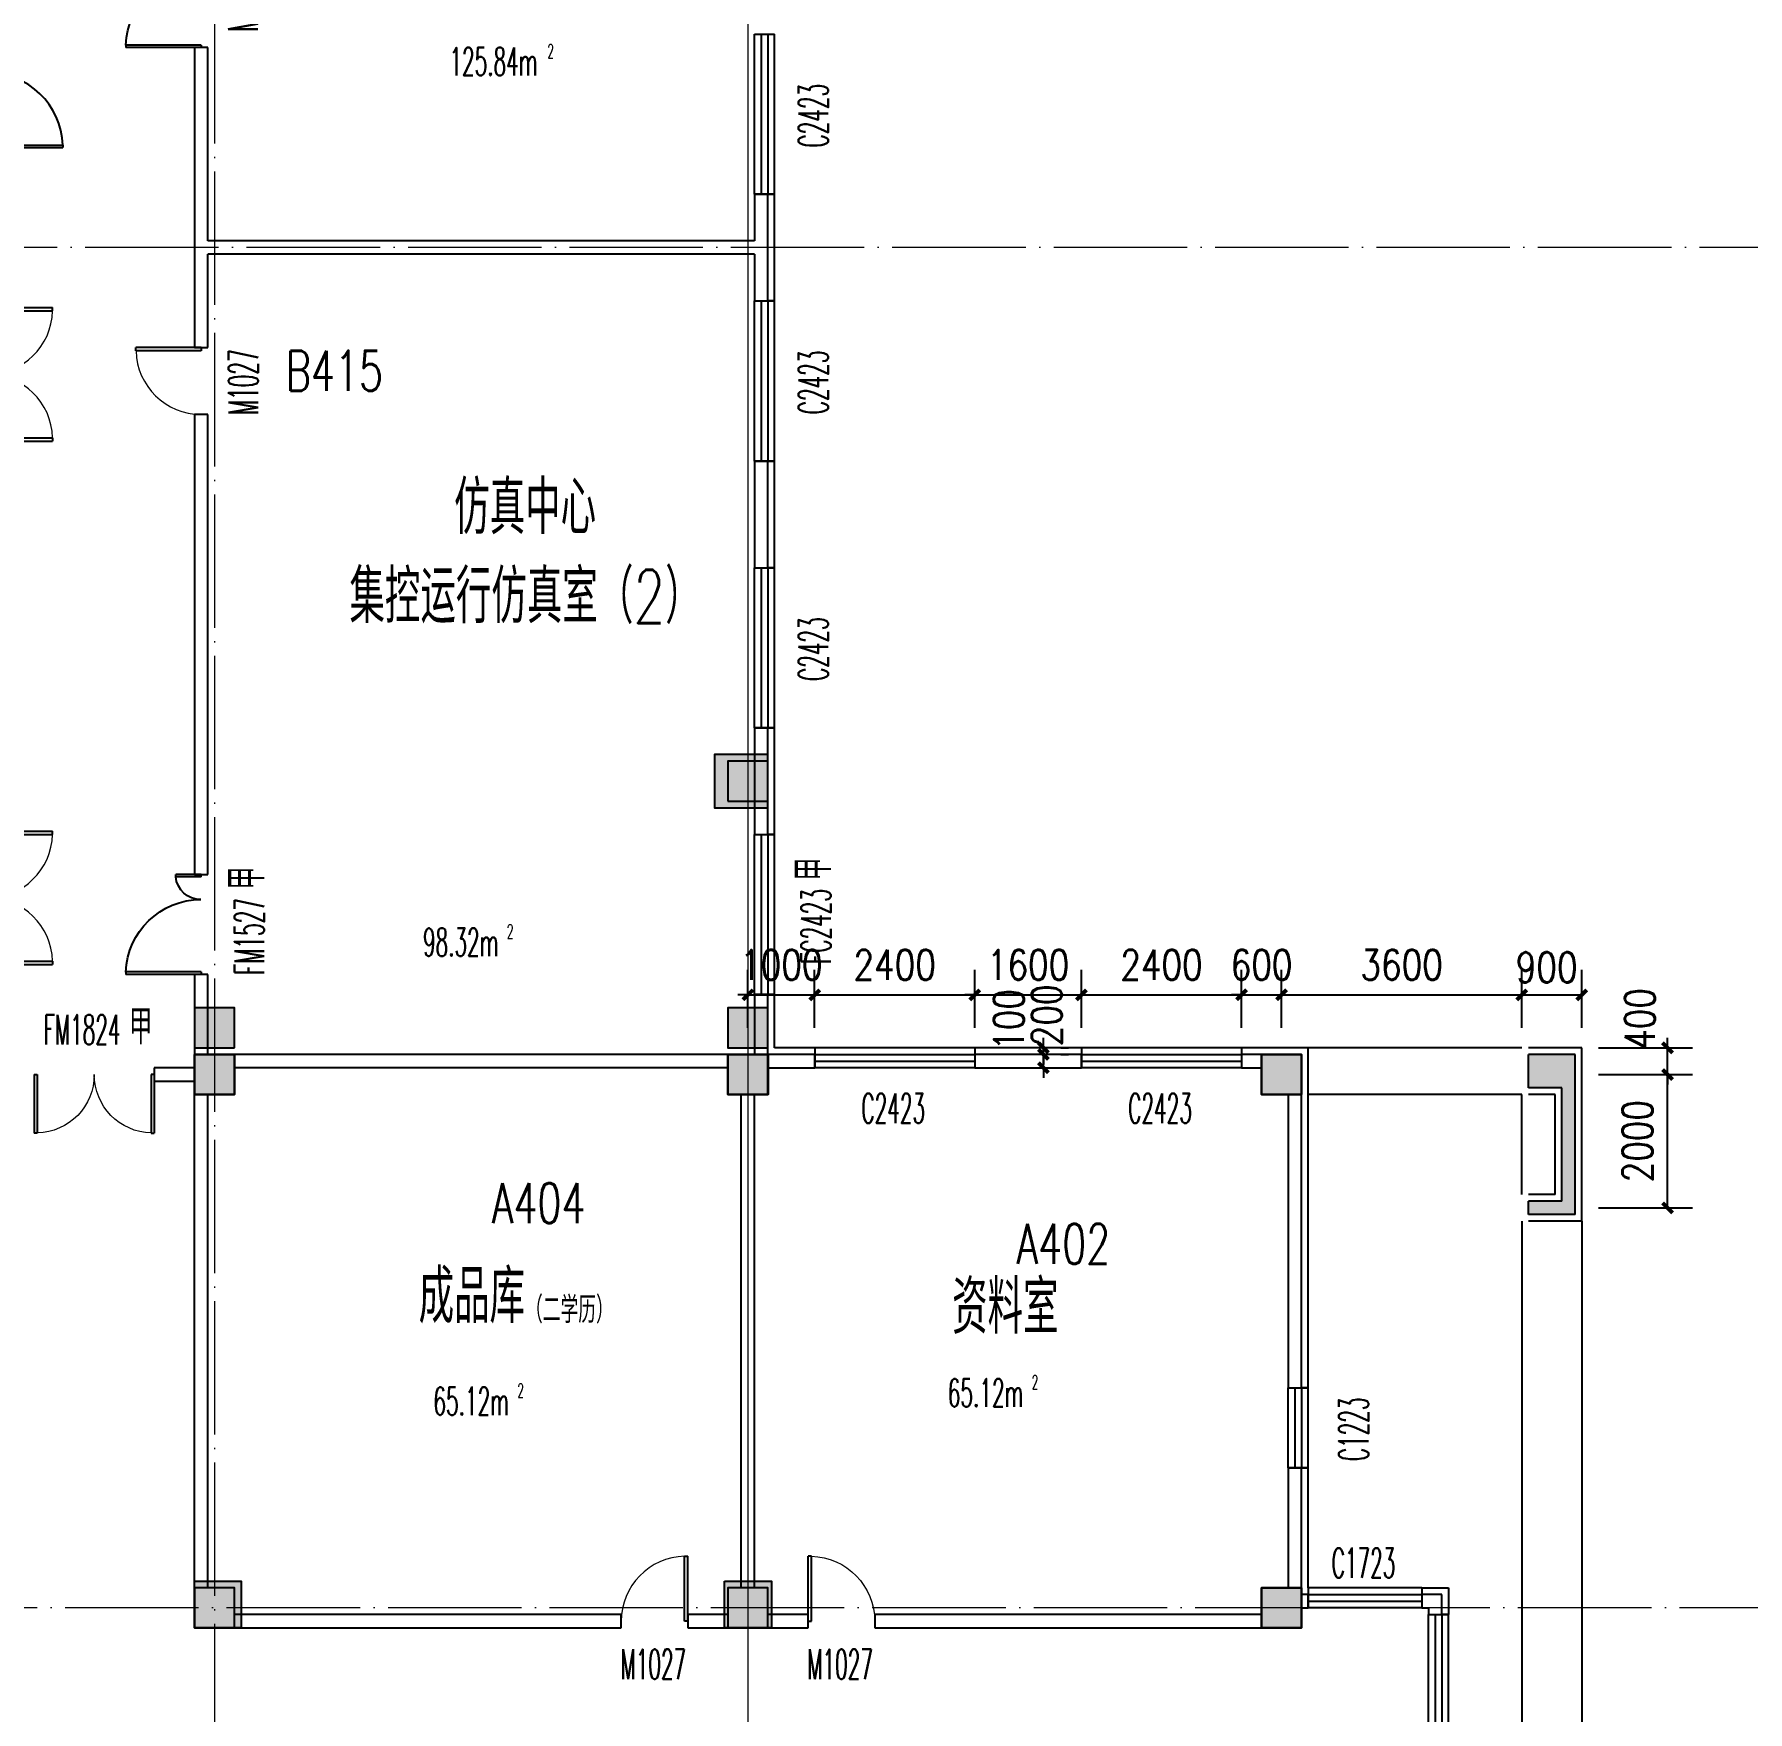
# Model space of a CAD drawing. Extents: x 1417642 to 3570900, y 124798 to 1191112.
# Drawn here: x 1522310 to 1547999, y 276260 to 301417 of the extents above; entities that cross this region are included whole.
import ezdxf

# ---------------------------------------------------------------- set-up
doc = ezdxf.new("R2010")
doc.units = 0
doc.header["$LTSCALE"] = 1000
doc.header["$MEASUREMENT"] = 0
doc.linetypes.add('DOTE', pattern=[2.42, 2, -0.2, 0.02, -0.2])
doc.layers.get('0').update_dxf_attribs({"linetype": 'CONTINUOUS'})
doc.layers.get('Defpoints').update_dxf_attribs({"linetype": 'CONTINUOUS'})
for name, color, linetype in [('colu', 2, 'CONTINUOUS'), ('COLUMN', 9, 'CONTINUOUS'), ('DOTE', 1, 'DOTE'), ('PUB_DIM', 3, 'CONTINUOUS'), ('PUB_HATCH', 8, 'CONTINUOUS'), ('PUB_TEXT', 40, 'CONTINUOUS'), ('SPACE', 7, 'CONTINUOUS'), ('STAIR', 2, 'CONTINUOUS'), ('SURFACE', 6, 'CONTINUOUS'), ('tiaozheng', 20, 'CONTINUOUS'), ('WALL', 4, 'CONTINUOUS'), ('WINDOW', 2, 'CONTINUOUS'), ('WINDOW_TEXT', 7, 'CONTINUOUS'), ('填充', 252, 'CONTINUOUS'), ('柱填充', 8, 'CONTINUOUS'), ('柱填充 @ 1', 8, 'CONTINUOUS'), ('立面造型', 40, 'CONTINUOUS')]:
    doc.layers.add(name, color=color, linetype=linetype)
doc.styles.add('_TCH_SPACE', font='ROMANS', dxfattribs={"width": 0.7, "height": 5, "bigfont": 'Z'})
doc.styles.add('_TCH_WINDOW', font='ROMANS.shx', dxfattribs={"width": 0.7, "height": 400, "bigfont": 'Z.shx'})
doc.styles.add('DIM_FONT', font='SIMPLEX.shx', dxfattribs={"width": 0.8})
doc.styles.add('Z', font='ROMANS', dxfattribs={"width": 0.7, "bigfont": 'Z'})
doc.dimstyles.new('DIMN150', dxfattribs={"dimscale": 1.5, "dimtxt": 300, "dimasz": 100, "dimexe": 250, "dimexo": 300, "dimgap": 150, "dimtad": 1, "dimdec": 0, "dimzin": 0, "dimdsep": 46, "dimtxsty": 'DIM_FONT', "dimblk": 'ARCHTICK', "dimcen": 0.09, "dimdle": 1.5, "dimclrt": 7, "dimazin": 2, "dimtfac": 1, "dimtdec": 0, "dimtix": 1, "dimtmove": 2, "dimatfit": 3, "dimldrblk": 'ARCHTICK', "dimfxl": 1, "dimtolj": 1, "dimtzin": 0, "dimarcsym": 0})

# ---------------------------------------------------------------- blocks, each defined once
blk = doc.blocks.new('5873')
at = {"layer": '柱填充 @ 1', "ltscale": 1000}
for points in [[(1588828, 714085), (1589428, 714085), (1589428, 713485), (1588828, 713485)], [(1596828, 714085), (1597428, 714085), (1597428, 713485), (1596828, 713485)], [(1604828, 714085), (1605428, 714085), (1605428, 713485), (1604828, 713485)], [(1588828, 706185), (1589528, 706185), (1589528, 705485), (1588828, 705485)], [(1596778, 706185), (1597478, 706185), (1597478, 705485), (1596778, 705485)], [(1604828, 706085), (1605428, 706085), (1605428, 705485), (1604828, 705485)]]:
    blk.add_hatch(color=256, dxfattribs=at).paths.add_polyline_path(points)
at = {"layer": 'colu', "ltscale": 1000}
for points in [[(1588828, 714085), (1589428, 714085), (1589428, 713485), (1588828, 713485)], [(1596828, 714085), (1597428, 714085), (1597428, 713485), (1596828, 713485)], [(1604828, 714085), (1605428, 714085), (1605428, 713485), (1604828, 713485)], [(1588828, 706185), (1589528, 706185), (1589528, 705485), (1588828, 705485)], [(1596778, 706185), (1597478, 706185), (1597478, 705485), (1596778, 705485)], [(1604828, 706085), (1605428, 706085), (1605428, 705485), (1604828, 705485)]]:
    blk.add_lwpolyline(points, close=True, dxfattribs=at)
blk = doc.blocks.new('i89')
at = {"layer": '柱填充'}
h = blk.add_hatch(color=256, dxfattribs=at)
h.paths.add_polyline_path([(1555333, 501498), (1555333, 502098), (1554733, 502098), (1554733, 501498)])
h.paths.add_polyline_path([(1525733, 501498), (1525733, 502098), (1525133, 502098), (1525133, 501498)])
h.paths.add_polyline_path([(1517733, 501498), (1517733, 502098), (1517133, 502098), (1517133, 501498)])
h.paths.add_polyline_path([(1509733, 501498), (1509733, 502098), (1509133, 502098), (1509133, 501498)])
h.paths.add_polyline_path([(1501733, 501498), (1501733, 502098), (1501133, 502098), (1501133, 501498)])
h.paths.add_polyline_path([(1498133, 501498), (1498133, 502098), (1497533, 502098), (1497533, 501498)])
h.paths.add_polyline_path([(1498133, 529448), (1498133, 530148), (1497433, 530148), (1497433, 529448)])
h.paths.add_polyline_path([(1498133, 537448), (1498133, 538148), (1497433, 538148), (1497433, 537448)])
h.paths.add_polyline_path([(1541783, 545398), (1541783, 546098), (1541083, 546098), (1541083, 545398)])
h.paths.add_polyline_path([(1565333, 559098), (1565333, 559698), (1564733, 559698), (1564733, 559098)])
h.paths.add_polyline_path([(1565383, 549098), (1565383, 549798), (1564683, 549798), (1564683, 549098)])
h.paths.add_polyline_path([(1565333, 545498), (1565333, 546098), (1564733, 546098), (1564733, 545498)])
h.paths.add_polyline_path([(1565383, 538098), (1564683, 538098), (1564683, 537498), (1565383, 537498)])
h.paths.add_polyline_path([(1565333, 529498), (1565333, 530098), (1564733, 530098), (1564733, 529498)])
h.paths.add_polyline_path([(1565333, 519498), (1565333, 520098), (1564733, 520098), (1564733, 519498)])
h.paths.add_polyline_path([(1565333, 511498), (1565333, 512098), (1564733, 512098), (1564733, 511498)])
h.paths.add_polyline_path([(1565333, 501498), (1565333, 502098), (1564733, 502098), (1564733, 501498)])
h.paths.add_polyline_path([(1555333, 559098), (1555333, 559698), (1554733, 559698), (1554733, 559098)])
h.paths.add_polyline_path([(1555333, 549098), (1555333, 549698), (1554733, 549698), (1554733, 549098)])
h.paths.add_polyline_path([(1555333, 545498), (1555333, 546098), (1554733, 546098), (1554733, 545498)])
h.paths.add_polyline_path([(1555333, 537498), (1555333, 538098), (1554733, 538098), (1554733, 537498)])
h.paths.add_polyline_path([(1555433, 529448), (1555433, 530148), (1554733, 530148), (1554733, 529448)])
h.paths.add_polyline_path([(1555433, 519448), (1555433, 520148), (1554733, 520148), (1554733, 519448)])
h.paths.add_polyline_path([(1555433, 511498), (1555433, 512198), (1554733, 512198), (1554733, 511498)])
h.paths.add_polyline_path([(1551733, 557298), (1551733, 557898), (1551133, 557898), (1551133, 557298)])
h.paths.add_polyline_path([(1551783, 549098), (1551783, 549798), (1551083, 549798), (1551083, 549098)])
h.paths.add_polyline_path([(1551733, 545498), (1551733, 546098), (1551133, 546098), (1551133, 545498)])
h.paths.add_polyline_path([(1551733, 537498), (1551733, 538098), (1551133, 538098), (1551133, 537498)])
h.paths.add_polyline_path([(1551733, 529498), (1551733, 530098), (1551133, 530098), (1551133, 529498)])
h.paths.add_polyline_path([(1551733, 519498), (1551733, 520098), (1551133, 520098), (1551133, 519498)])
h.paths.add_polyline_path([(1551783, 511498), (1551783, 512198), (1551083, 512198), (1551083, 511498)])
h.paths.add_polyline_path([(1551733, 501498), (1551733, 502098), (1551133, 502098), (1551133, 501498)])
h.paths.add_polyline_path([(1541733, 559098), (1541733, 559698), (1541133, 559698), (1541133, 559098)])
h.paths.add_polyline_path([(1541733, 557298), (1541733, 557898), (1541133, 557898), (1541133, 557298)])
h.paths.add_polyline_path([(1541783, 549098), (1541783, 549798), (1541083, 549798), (1541083, 549098)])
h.paths.add_polyline_path([(1541733, 537498), (1541733, 538298), (1541133, 538298), (1541133, 537498)])
h.paths.add_polyline_path([(1541733, 519298), (1541733, 520098), (1541133, 520098), (1541133, 519298)])
h.paths.add_polyline_path([(1541833, 511498), (1541833, 512298), (1541033, 512298), (1541033, 511498)])
h.paths.add_polyline_path([(1541733, 501498), (1541733, 502098), (1541133, 502098), (1541133, 501498)])
h.paths.add_polyline_path([(1533733, 559098), (1533733, 559698), (1533133, 559698), (1533133, 559098)])
h.paths.add_polyline_path([(1533783, 549098), (1533783, 549798), (1533083, 549798), (1533083, 549098)])
h.paths.add_polyline_path([(1533733, 545498), (1533733, 546098), (1533133, 546098), (1533133, 545498)])
h.paths.add_polyline_path([(1533733, 537498), (1533733, 538298), (1533133, 538298), (1533133, 537498)])
h.paths.add_polyline_path([(1533733, 519298), (1533733, 520098), (1533133, 520098), (1533133, 519298)])
h.paths.add_polyline_path([(1533833, 511498), (1533833, 512298), (1533033, 512298), (1533033, 511498)])
h.paths.add_polyline_path([(1533733, 501498), (1533733, 502098), (1533133, 502098), (1533133, 501498)])
h.paths.add_polyline_path([(1525733, 559098), (1525733, 559698), (1525133, 559698), (1525133, 559098)])
h.paths.add_polyline_path([(1525783, 549098), (1525783, 549798), (1525083, 549798), (1525083, 549098)])
h.paths.add_polyline_path([(1525733, 545498), (1525733, 546098), (1525133, 546098), (1525133, 545498)])
h.paths.add_polyline_path([(1525733, 537498), (1525733, 538298), (1525133, 538298), (1525133, 537498)])
h.paths.add_polyline_path([(1525733, 519298), (1525733, 520098), (1525133, 520098), (1525133, 519298)])
h.paths.add_polyline_path([(1525833, 511498), (1525833, 512298), (1525033, 512298), (1525033, 511498)])
h.paths.add_polyline_path([(1517733, 559098), (1517733, 559698), (1517133, 559698), (1517133, 559098)])
h.paths.add_polyline_path([(1517783, 549098), (1517783, 549798), (1517083, 549798), (1517083, 549098)])
h.paths.add_polyline_path([(1517733, 545498), (1517733, 546098), (1517133, 546098), (1517133, 545498)])
h.paths.add_polyline_path([(1517733, 537498), (1517733, 538298), (1517133, 538298), (1517133, 537498)])
h.paths.add_polyline_path([(1517733, 519298), (1517733, 520098), (1517133, 520098), (1517133, 519298)])
h.paths.add_polyline_path([(1517833, 511498), (1517833, 512298), (1517033, 512298), (1517033, 511498)])
h.paths.add_polyline_path([(1509733, 559098), (1509733, 559698), (1509133, 559698), (1509133, 559098)])
h.paths.add_polyline_path([(1509783, 549098), (1509783, 549798), (1509083, 549798), (1509083, 549098)])
h.paths.add_polyline_path([(1509733, 545498), (1509733, 546098), (1509133, 546098), (1509133, 545498)])
h.paths.add_polyline_path([(1509733, 537498), (1509733, 538298), (1509133, 538298), (1509133, 537498)])
h.paths.add_polyline_path([(1509733, 519298), (1509733, 520098), (1509133, 520098), (1509133, 519298)])
h.paths.add_polyline_path([(1509833, 511498), (1509833, 512298), (1509033, 512298), (1509033, 511498)])
h.paths.add_polyline_path([(1509733, 480798), (1509733, 481398), (1509133, 481398), (1509133, 480798)])
h.paths.add_polyline_path([(1501733, 559098), (1501733, 559698), (1501133, 559698), (1501133, 559098)])
h.paths.add_polyline_path([(1501733, 549098), (1501733, 549698), (1501133, 549698), (1501133, 549098)])
h.paths.add_polyline_path([(1501733, 545498), (1501733, 546098), (1501133, 546098), (1501133, 545498)])
h.paths.add_polyline_path([(1501733, 537498), (1501733, 538098), (1501133, 538098), (1501133, 537498)])
h.paths.add_polyline_path([(1501733, 529498), (1501733, 530098), (1501133, 530098), (1501133, 529498)])
h.paths.add_polyline_path([(1501733, 519498), (1501733, 520098), (1501133, 520098), (1501133, 519498)])
h.paths.add_polyline_path([(1501833, 511498), (1501833, 512198), (1501133, 512198), (1501133, 511498)])
h.paths.add_polyline_path([(1501733, 480798), (1501733, 481398), (1501133, 481398), (1501133, 480798)])
h.paths.add_polyline_path([(1498133, 559098), (1498133, 559698), (1497533, 559698), (1497533, 559098)])
h.paths.add_polyline_path([(1498183, 549098), (1498183, 549798), (1497483, 549798), (1497483, 549098)])
h.paths.add_polyline_path([(1498133, 545498), (1498133, 546098), (1497533, 546098), (1497533, 545498)])
h.paths.add_polyline_path([(1498133, 519448), (1498133, 520148), (1497433, 520148), (1497433, 519448)])
h.paths.add_polyline_path([(1498133, 511448), (1498133, 512148), (1497433, 512148), (1497433, 511448)])
h.paths.add_polyline_path([(1498133, 480798), (1498133, 481398), (1497533, 481398), (1497533, 480798)])
h.paths.add_polyline_path([(1488133, 559098), (1488133, 559698), (1487533, 559698), (1487533, 559098)])
h.paths.add_polyline_path([(1488233, 549098), (1488233, 549798), (1487533, 549798), (1487533, 549098)])
h.paths.add_polyline_path([(1488133, 545498), (1488133, 546098), (1487533, 546098), (1487533, 545498)])
h.paths.add_polyline_path([(1488133, 537498), (1488133, 538098), (1487533, 538098), (1487533, 537498)])
h.paths.add_polyline_path([(1488133, 529498), (1488133, 530098), (1487533, 530098), (1487533, 529498)])
h.paths.add_polyline_path([(1488133, 519498), (1488133, 520098), (1487533, 520098), (1487533, 519498)])
h.paths.add_polyline_path([(1488133, 511498), (1488133, 512098), (1487533, 512098), (1487533, 511498)])
h.paths.add_polyline_path([(1488133, 501498), (1488133, 502098), (1487533, 502098), (1487533, 501498)])
h.paths.add_polyline_path([(1488133, 480798), (1488133, 481398), (1487533, 481398), (1487533, 480798)])
h.paths.add_polyline_path([(1498133, 484398), (1498133, 485198), (1497433, 485198), (1497433, 484398)])
h.paths.add_polyline_path([(1498134, 496298), (1498134, 497098), (1497433, 497098), (1497433, 496298)])
h.paths.add_polyline_path([(1487533, 497098), (1487533, 496298), (1488233, 496298), (1488233, 497098)])
h.paths.add_polyline_path([(1487533, 485198), (1487533, 484398), (1488233, 484398), (1488233, 485198)])
h.paths.add_polyline_path([(1509733, 496298), (1509733, 497098), (1509033, 497098), (1509033, 496298)])
h.paths.add_polyline_path([(1509733, 484398), (1509733, 485198), (1509033, 485198), (1509033, 484398)])
blk.add_hatch(color=256, dxfattribs=at).paths.add_polyline_path([(1508934, 485198), (1509032, 485198), (1509032, 484398), (1508934, 484398)])
at = {"layer": 'colu'}
for points in [[(1509733, 484398), (1509733, 485198), (1508933, 485198), (1508933, 484398)], [(1501733, 480798), (1501733, 481398), (1501133, 481398), (1501133, 480798)], [(1509733, 480798), (1509733, 481398), (1509133, 481398), (1509133, 480798)]]:
    blk.add_lwpolyline(points, close=True, dxfattribs=at)
blk = doc.blocks.new('_ArchTick')
at = {"color": 0, "linetype": 'ByBlock', "const_width": 0.4}
blk.add_lwpolyline([(-0.5, -0.5), (0.5, 0.5)], dxfattribs=at)
blk = doc.blocks.new('*D876')
at = {"layer": 'Defpoints', "color": 0}
for p in [(1537249, 286117), (1537249, 285917), (1537440, 286117)]:
    blk.add_point(p, dxfattribs=at)
at = {"layer": 'PUB_DIM', "color": 0, "lineweight": -2}
for p, q in [((1537440, 286117), (1537440, 286267)), ((1537440, 285917), (1537440, 286117)), ((1537440, 285917), (1537440, 285767)), ((1537699, 286117), (1537815, 286117)), ((1537699, 285917), (1537815, 285917))]:
    blk.add_line(p, q, dxfattribs=at)
at = {"layer": 'PUB_DIM', "color": 0, "lineweight": -2, "xscale": 150, "yscale": 150, "zscale": 150}
for p, rotation in [((1537440, 286117), 270), ((1537440, 285917), 90)]:
    blk.add_blockref('_ArchTick', p, dxfattribs=dict(at, rotation=rotation))
at = {"layer": 'PUB_DIM', "color": 7, "insert": (1537489, 286703), "char_height": 450, "attachment_point": 5, "rotation": 90, "style": 'DIM_FONT'}
blk.add_mtext('\\A1;200', dxfattribs=at)
blk = doc.blocks.new('*D877')
at = {"layer": 'Defpoints', "color": 0}
for p in [(1537249, 286217), (1537440, 286217), (1537249, 286117)]:
    blk.add_point(p, dxfattribs=at)
at = {"layer": 'PUB_DIM', "color": 0, "lineweight": -2}
for p, q in [((1537440, 286217), (1537440, 286367)), ((1537440, 286117), (1537440, 286217)), ((1537699, 286217), (1537815, 286217)), ((1537440, 286117), (1537440, 285967)), ((1537699, 286117), (1537815, 286117))]:
    blk.add_line(p, q, dxfattribs=at)
at = {"layer": 'PUB_DIM', "color": 0, "lineweight": -2, "xscale": 150, "yscale": 150, "zscale": 150}
for p, rotation in [((1537440, 286217), 270), ((1537440, 286117), 90)]:
    blk.add_blockref('_ArchTick', p, dxfattribs=dict(at, rotation=rotation))
at = {"layer": 'PUB_DIM', "color": 7, "insert": (1536922, 286635), "char_height": 450, "attachment_point": 5, "rotation": 90, "style": 'DIM_FONT'}
blk.add_mtext('\\A1;100', dxfattribs=at)
blk = doc.blocks.new('*D994')
at = {"layer": 'Defpoints', "color": 0}
for p in [(1545310, 286217), (1546796, 286217), (1545310, 285817)]:
    blk.add_point(p, dxfattribs=at)
at = {"layer": 'PUB_DIM', "color": 0, "lineweight": -2}
for p, q in [((1545760, 286217), (1547171, 286217)), ((1546796, 286217), (1546796, 286367)), ((1546796, 285817), (1546796, 286217)), ((1545760, 285817), (1547171, 285817)), ((1546796, 285817), (1546796, 285667))]:
    blk.add_line(p, q, dxfattribs=at)
at = {"layer": 'PUB_DIM', "color": 0, "lineweight": -2, "xscale": 150, "yscale": 150, "zscale": 150}
for p, rotation in [((1546796, 286217), 270), ((1546796, 285817), 90)]:
    blk.add_blockref('_ArchTick', p, dxfattribs=dict(at, rotation=rotation))
at = {"layer": 'PUB_DIM', "color": 7, "insert": (1546383, 286650), "char_height": 450, "attachment_point": 5, "rotation": 90, "style": 'DIM_FONT'}
blk.add_mtext('\\A1;400', dxfattribs=at)
blk = doc.blocks.new('*D995')
at = {"layer": 'Defpoints', "color": 0}
for p in [(1545310, 285817), (1546796, 285817), (1545310, 283817)]:
    blk.add_point(p, dxfattribs=at)
at = {"layer": 'PUB_DIM', "color": 0, "lineweight": -2}
for p, q in [((1545760, 285817), (1547171, 285817)), ((1546796, 283815), (1546796, 285819)), ((1545760, 283817), (1547171, 283817))]:
    blk.add_line(p, q, dxfattribs=at)
at = {"layer": 'PUB_DIM', "color": 0, "lineweight": -2, "xscale": 150, "yscale": 150, "zscale": 150}
for p, rotation in [((1546796, 285817), 90), ((1546796, 283817), 270)]:
    blk.add_blockref('_ArchTick', p, dxfattribs=dict(at, rotation=rotation))
at = {"layer": 'PUB_DIM', "color": 7, "insert": (1546346, 284817), "char_height": 450, "attachment_point": 5, "rotation": 90, "style": 'DIM_FONT'}
blk.add_mtext('\\A1;2000', dxfattribs=at)
blk = doc.blocks.new('*D1179')
at = {"layer": 'Defpoints', "color": 0}
for p in [(1545510, 287011), (1544610, 286067), (1545510, 286067)]:
    blk.add_point(p, dxfattribs=at)
at = {"layer": 'PUB_DIM', "color": 0, "lineweight": -2}
for p, q in [((1544610, 286517), (1544610, 287386)), ((1545510, 286517), (1545510, 287386)), ((1544608, 287011), (1545513, 287011))]:
    blk.add_line(p, q, dxfattribs=at)
at = {"layer": 'PUB_DIM', "color": 0, "lineweight": -2, "xscale": 150, "yscale": 150, "zscale": 150, "rotation": 180}
blk.add_blockref('_ArchTick', (1544610, 287011), dxfattribs=at)
at = {"layer": 'PUB_DIM', "color": 0, "lineweight": -2, "xscale": 150, "yscale": 150, "zscale": 150}
blk.add_blockref('_ArchTick', (1545510, 287011), dxfattribs=at)
at = {"layer": 'PUB_DIM', "color": 7, "insert": (1544985, 287424), "char_height": 450, "attachment_point": 5, "style": 'DIM_FONT'}
blk.add_mtext('\\A1;900', dxfattribs=at)
blk = doc.blocks.new('*D1180')
at = {"layer": 'Defpoints', "color": 0}
for p in [(1544610, 287011), (1541010, 286067), (1544610, 286067)]:
    blk.add_point(p, dxfattribs=at)
at = {"layer": 'PUB_DIM', "color": 0, "lineweight": -2}
for p, q in [((1541010, 286517), (1541010, 287386)), ((1544610, 286517), (1544610, 287386)), ((1541008, 287011), (1544613, 287011))]:
    blk.add_line(p, q, dxfattribs=at)
at = {"layer": 'PUB_DIM', "color": 0, "lineweight": -2, "xscale": 150, "yscale": 150, "zscale": 150, "rotation": 180}
blk.add_blockref('_ArchTick', (1541010, 287011), dxfattribs=at)
at = {"layer": 'PUB_DIM', "color": 0, "lineweight": -2, "xscale": 150, "yscale": 150, "zscale": 150}
blk.add_blockref('_ArchTick', (1544610, 287011), dxfattribs=at)
at = {"layer": 'PUB_DIM', "color": 7, "insert": (1542810, 287461), "char_height": 450, "attachment_point": 5, "style": 'DIM_FONT'}
blk.add_mtext('\\A1;3600', dxfattribs=at)
blk = doc.blocks.new('*D1181')
at = {"layer": 'Defpoints', "color": 0}
for p in [(1541010, 287011), (1540410, 286067), (1541010, 286067)]:
    blk.add_point(p, dxfattribs=at)
at = {"layer": 'PUB_DIM', "color": 0, "lineweight": -2}
for p, q in [((1540410, 286517), (1540410, 287386)), ((1541010, 286517), (1541010, 287386)), ((1540410, 287011), (1540260, 287011)), ((1540410, 287011), (1541010, 287011)), ((1541010, 287011), (1541160, 287011))]:
    blk.add_line(p, q, dxfattribs=at)
at = {"layer": 'PUB_DIM', "color": 0, "lineweight": -2, "xscale": 150, "yscale": 150, "zscale": 150}
blk.add_blockref('_ArchTick', (1540410, 287011), dxfattribs=at)
at = {"layer": 'PUB_DIM', "color": 0, "lineweight": -2, "xscale": 150, "yscale": 150, "zscale": 150, "rotation": 180}
blk.add_blockref('_ArchTick', (1541010, 287011), dxfattribs=at)
at = {"layer": 'PUB_DIM', "color": 7, "insert": (1540710, 287461), "char_height": 450, "attachment_point": 5, "style": 'DIM_FONT'}
blk.add_mtext('\\A1;600', dxfattribs=at)
blk = doc.blocks.new('*D1182')
at = {"layer": 'Defpoints', "color": 0}
for p in [(1540410, 287011), (1538010, 286067), (1540410, 286067)]:
    blk.add_point(p, dxfattribs=at)
at = {"layer": 'PUB_DIM', "color": 0, "lineweight": -2}
for p, q in [((1538010, 286517), (1538010, 287386)), ((1540410, 286517), (1540410, 287386)), ((1538008, 287011), (1540413, 287011))]:
    blk.add_line(p, q, dxfattribs=at)
at = {"layer": 'PUB_DIM', "color": 0, "lineweight": -2, "xscale": 150, "yscale": 150, "zscale": 150, "rotation": 180}
blk.add_blockref('_ArchTick', (1538010, 287011), dxfattribs=at)
at = {"layer": 'PUB_DIM', "color": 0, "lineweight": -2, "xscale": 150, "yscale": 150, "zscale": 150}
blk.add_blockref('_ArchTick', (1540410, 287011), dxfattribs=at)
at = {"layer": 'PUB_DIM', "color": 7, "insert": (1539210, 287461), "char_height": 450, "attachment_point": 5, "style": 'DIM_FONT'}
blk.add_mtext('\\A1;2400', dxfattribs=at)
blk = doc.blocks.new('*D1183')
at = {"layer": 'Defpoints', "color": 0}
for p in [(1538010, 287011), (1536410, 286067), (1538010, 286067)]:
    blk.add_point(p, dxfattribs=at)
at = {"layer": 'PUB_DIM', "color": 0, "lineweight": -2}
for p, q in [((1536410, 286517), (1536410, 287386)), ((1538010, 286517), (1538010, 287386)), ((1536410, 287011), (1536260, 287011)), ((1536410, 287011), (1538010, 287011)), ((1538010, 287011), (1538160, 287011))]:
    blk.add_line(p, q, dxfattribs=at)
at = {"layer": 'PUB_DIM', "color": 0, "lineweight": -2, "xscale": 150, "yscale": 150, "zscale": 150}
blk.add_blockref('_ArchTick', (1536410, 287011), dxfattribs=at)
at = {"layer": 'PUB_DIM', "color": 0, "lineweight": -2, "xscale": 150, "yscale": 150, "zscale": 150, "rotation": 180}
blk.add_blockref('_ArchTick', (1538010, 287011), dxfattribs=at)
at = {"layer": 'PUB_DIM', "color": 7, "insert": (1537210, 287461), "char_height": 450, "attachment_point": 5, "style": 'DIM_FONT'}
blk.add_mtext('\\A1;1600', dxfattribs=at)
blk = doc.blocks.new('*D1184')
at = {"layer": 'Defpoints', "color": 0}
for p in [(1536410, 287011), (1534010, 286067), (1536410, 286067)]:
    blk.add_point(p, dxfattribs=at)
at = {"layer": 'PUB_DIM', "color": 0, "lineweight": -2}
for p, q in [((1534010, 286517), (1534010, 287386)), ((1536410, 286517), (1536410, 287386)), ((1534008, 287011), (1536413, 287011))]:
    blk.add_line(p, q, dxfattribs=at)
at = {"layer": 'PUB_DIM', "color": 0, "lineweight": -2, "xscale": 150, "yscale": 150, "zscale": 150, "rotation": 180}
blk.add_blockref('_ArchTick', (1534010, 287011), dxfattribs=at)
at = {"layer": 'PUB_DIM', "color": 0, "lineweight": -2, "xscale": 150, "yscale": 150, "zscale": 150}
blk.add_blockref('_ArchTick', (1536410, 287011), dxfattribs=at)
at = {"layer": 'PUB_DIM', "color": 7, "insert": (1535210, 287461), "char_height": 450, "attachment_point": 5, "style": 'DIM_FONT'}
blk.add_mtext('\\A1;2400', dxfattribs=at)
blk = doc.blocks.new('*D1185')
at = {"layer": 'Defpoints', "color": 0}
for p in [(1534010, 287011), (1533010, 286067), (1534010, 286067)]:
    blk.add_point(p, dxfattribs=at)
at = {"layer": 'PUB_DIM', "color": 0, "lineweight": -2}
for p, q in [((1533010, 286517), (1533010, 287386)), ((1534010, 286517), (1534010, 287386)), ((1533010, 287011), (1532860, 287011)), ((1533010, 287011), (1534010, 287011)), ((1534010, 287011), (1534160, 287011))]:
    blk.add_line(p, q, dxfattribs=at)
at = {"layer": 'PUB_DIM', "color": 0, "lineweight": -2, "xscale": 150, "yscale": 150, "zscale": 150}
blk.add_blockref('_ArchTick', (1533010, 287011), dxfattribs=at)
at = {"layer": 'PUB_DIM', "color": 0, "lineweight": -2, "xscale": 150, "yscale": 150, "zscale": 150, "rotation": 180}
blk.add_blockref('_ArchTick', (1534010, 287011), dxfattribs=at)
at = {"layer": 'PUB_DIM', "color": 7, "insert": (1533510, 287461), "char_height": 450, "attachment_point": 5, "style": 'DIM_FONT'}
blk.add_mtext('\\A1;1000', dxfattribs=at)
blk = doc.blocks.new('_FZH')
blk.add_lwpolyline([(-0.5, -0.5), (0.5, -0.5), (0.5, 0.5), (-0.5, 0.5)], close=True)
at = {"layer": 'PUB_HATCH'}
blk.add_solid([(-0.5, -0.5), (0.5, -0.5), (-0.5, 0.5), (0.5, 0.5)], dxfattribs=at)
blk = doc.blocks.new('$TCHSYS$WIN2D')
for p, q in [((-0.5, 0.5), (0.5, 0.5)), ((-0.5, 0.5), (-0.5, -0.5)), ((0.5, 0.5), (0.5, -0.5)), ((0.5, 0.1667), (-0.5, 0.1667)), ((0.5, -0.1667), (-0.5, -0.1667)), ((-0.5, -0.5), (0.5, -0.5))]:
    blk.add_line(p, q)
blk = doc.blocks.new('$DorLib2D$00000225')
at = {"color": 0}
for p, q in [((0.475, -0.001), (0.475, 0.752)), ((0.475, 0.752), (0.5, 0.752)), ((0.5, -0.001), (0.5, 0.752)), ((-0.5, 0), (-0.5, 0.252)), ((-0.475, 0.252), (-0.5, 0.252)), ((-0.475, 0), (-0.475, 0.252)), ((-0.475, 0), (-0.5, 0)), ((0.475, -0.001), (0.5, -0.001))]:
    blk.add_line(p, q, dxfattribs=at)
for centre, radius, start, end in [((0.505, -0.002), 0.755, 92.2493, 179.7238), ((-0.501, 0.003), 0.251, 359.7899, 84.0974)]:
    blk.add_arc(centre, radius, start, end, dxfattribs=at)
blk = doc.blocks.new('$DorLib2D$00000001')
for p, q in [((0.45, 0.975), (0.5, 0.975)), ((0.45, 0), (0.45, 0.975)), ((0.5, 0), (0.5, 0.975)), ((0.5, 0), (0.45, 0))]:
    blk.add_line(p, q)
at = {"lineweight": 13}
blk.add_arc((0.475, 0), 0.975, 91.4693, 180, dxfattribs=at)
blk = doc.blocks.new('$DorLib2D$00000002')
for p, q in [((-0.5, 0), (-0.5, 0.4875)), ((-0.475, 0.4875), (-0.5, 0.4875)), ((-0.475, 0), (-0.475, 0.4875)), ((0.475, 0), (0.475, 0.4875)), ((0.475, 0.4875), (0.5, 0.4875)), ((0.5, 0), (0.5, 0.4875)), ((-0.5, 0), (-0.475, 0)), ((0.5, 0), (0.475, 0))]:
    blk.add_line(p, q)
at = {"lineweight": 13}
for centre, start, end in [((-0.4875, 0), 0, 88.53072), ((0.4875, 0), 91.46928, 180)]:
    blk.add_arc(centre, 0.4875, start, end, dxfattribs=at)

msp = doc.modelspace()

# ---------------------------------------------------------------- hatches: boundary and pattern name
at = {"layer": 'PUB_HATCH'}
for points in [[(1545210.3, 285617), (1545410.3, 286117), (1544710.3, 286117), (1544710.3, 285617)], [(1545210.3, 283917), (1545410.3, 283717), (1545410.3, 286117), (1545210.3, 285617)], [(1545410.3, 283717), (1545210.3, 283917), (1544710.3, 283917), (1544710.3, 283717)]]:
    msp.add_hatch(color=256, dxfattribs=at).paths.add_polyline_path(points)

# ---------------------------------------------------------------- linework, layer by layer
at = {"layer": 'DOTE', "lineweight": 0}
for points in [[(1525010.3, 342917), (1525010.3, 259645.1)], [(1533010.3, 325217), (1533010.3, 259645.1)], [(1533010.3, 317217), (1533010.3, 259645.1)], [(1597673.8, 298217), (1501410.3, 298217)], [(1597373.8, 277817), (1432083.9, 277817)]]:
    msp.add_lwpolyline(points, dxfattribs=at)
at = {"layer": 'SURFACE'}
for p, q in [((1533410.3, 299017), (1533310.3, 299017)), ((1533410.3, 298217), (1533410.3, 299017)), ((1533410.3, 297417), (1533410.3, 298217)), ((1533410.3, 297417), (1533310.3, 297417)), ((1533410.3, 295017), (1533310.3, 295017)), ((1533410.3, 293417), (1533410.3, 295017)), ((1533410.3, 293417), (1533310.3, 293417)), ((1533410.3, 291017), (1533310.3, 291017)), ((1533410.3, 289417), (1533410.3, 291017)), ((1533410.3, 289417), (1533310.3, 289417)), ((1533410.3, 287017), (1533310.3, 287017)), ((1533410.3, 286217), (1533410.3, 287017)), ((1534010.3, 286217), (1533410.3, 286217)), ((1534010.3, 286217), (1534010.3, 286117)), ((1536410.3, 286217), (1536410.3, 286117)), ((1538010.3, 286217), (1536410.3, 286217)), ((1538010.3, 286217), (1538010.3, 286117)), ((1540410.3, 286217), (1540410.3, 286117)), ((1541410.3, 286217), (1540410.3, 286217)), ((1541410.3, 281117), (1541410.3, 286217)), ((1545510.3, 286217), (1544710.3, 286217)), ((1545510.3, 283617), (1545510.3, 286217)), ((1545110.3, 285517), (1544710.3, 285517)), ((1545110.3, 284017), (1545110.3, 285517)), ((1545110.3, 284017), (1544710.3, 284017)), ((1545510.3, 283617), (1544710.3, 283617)), ((1541410.3, 281117), (1541310.3, 281117)), ((1541410.3, 279917), (1541310.3, 279917)), ((1541410.3, 278117), (1541410.3, 279917)), ((1543110.3, 278117), (1543110.3, 278017)), ((1543110.3, 278117), (1543510.3, 278117)), ((1543510.3, 278117), (1543510.3, 277717)), ((1543510.3, 277717), (1543410.3, 277717))]:
    msp.add_line(p, q, dxfattribs=at)
at = {"layer": 'WALL'}
for p, q in [((1524910.3, 301217), (1524710.3, 301217)), ((1524710.3, 301217), (1524710.3, 298217)), ((1524910.3, 298317), (1524910.3, 301217)), ((1533310.3, 299017), (1533110.3, 299017)), ((1533110.3, 299017), (1533110.3, 298317)), ((1533310.3, 298217), (1533310.3, 299017)), ((1533110.3, 298317), (1524910.3, 298317)), ((1524710.3, 298217), (1524710.3, 296717)), ((1533110.3, 298117), (1524910.3, 298117)), ((1524910.3, 296717), (1524910.3, 298117)), ((1533110.3, 298117), (1533110.3, 297417)), ((1533310.3, 297417), (1533310.3, 298217)), ((1533110.3, 297417), (1533310.3, 297417)), ((1524710.3, 296717), (1524910.3, 296717)), ((1524910.3, 295717), (1524710.3, 295717)), ((1524710.3, 295717), (1524710.3, 288817)), ((1524910.3, 288817), (1524910.3, 295717)), ((1533310.3, 295017), (1533110.3, 295017)), ((1533110.3, 295017), (1533110.3, 293417)), ((1533310.3, 293417), (1533310.3, 295017)), ((1533110.3, 293417), (1533310.3, 293417)), ((1533310.3, 291017), (1533110.3, 291017)), ((1533110.3, 291017), (1533110.3, 289417)), ((1533310.3, 289417), (1533310.3, 291017)), ((1533110.3, 289417), (1533310.3, 289417)), ((1524710.3, 288817), (1524910.3, 288817)), ((1524910.3, 287317), (1524710.3, 287317)), ((1524710.3, 287317), (1524710.3, 286117)), ((1524910.3, 286117), (1524910.3, 287317)), ((1533310.3, 287017), (1533110.3, 287017)), ((1533110.3, 287017), (1533110.3, 286117)), ((1533310.3, 286117), (1533310.3, 287017)), ((1524710.3, 285917), (1524110.3, 285917)), ((1524110.3, 285917), (1524110.3, 285717)), ((1532710.3, 286117), (1525310.3, 286117)), ((1532710.3, 285917), (1525310.3, 285917)), ((1534010.3, 286117), (1533310.3, 286117)), ((1533310.3, 285917), (1534010.3, 285917)), ((1534010.3, 285917), (1534010.3, 286117)), ((1538010.3, 286117), (1536410.3, 286117)), ((1536410.3, 286117), (1536410.3, 285917)), ((1536410.3, 285917), (1538010.3, 285917)), ((1538010.3, 285917), (1538010.3, 286117)), ((1540710.3, 286117), (1540410.3, 286117)), ((1540410.3, 286117), (1540410.3, 285917)), ((1540410.3, 285917), (1540710.3, 285917)), ((1545410.3, 286117), (1544710.3, 286117)), ((1544710.3, 285617), (1544710.3, 286117)), ((1545410.3, 283717), (1545410.3, 286117)), ((1524110.3, 285717), (1524710.3, 285717)), ((1524710.3, 278117), (1524710.3, 285517)), ((1524910.3, 278117), (1524910.3, 285517)), ((1532910.3, 278117), (1532910.3, 285517)), ((1533110.3, 278117), (1533110.3, 285517)), ((1541110.3, 285517), (1541110.3, 281117)), ((1541310.3, 281117), (1541310.3, 285517)), ((1545210.3, 285617), (1544710.3, 285617)), ((1545210.3, 283917), (1545210.3, 285617)), ((1545210.3, 283917), (1544710.3, 283917)), ((1544710.3, 283717), (1544710.3, 283917)), ((1545410.3, 283717), (1544710.3, 283717)), ((1541110.3, 281117), (1541310.3, 281117)), ((1541310.3, 279917), (1541110.3, 279917)), ((1541110.3, 279917), (1541110.3, 278117)), ((1541310.3, 278117), (1541310.3, 279917)), ((1541410.3, 278017), (1541310.3, 278017)), ((1541410.3, 277817), (1541410.3, 278017)), ((1543410.3, 278017), (1543110.3, 278017)), ((1543110.3, 278017), (1543110.3, 277817)), ((1543410.3, 277717), (1543410.3, 278017)), ((1531110.1, 277717), (1525310.3, 277717)), ((1531110.1, 277517), (1531110.1, 277717)), ((1532710.3, 277717), (1532110.1, 277717)), ((1532110.1, 277717), (1532110.1, 277517)), ((1533910.5, 277717), (1533310.3, 277717)), ((1533910.5, 277517), (1533910.5, 277717)), ((1540710.3, 277717), (1534910.5, 277717)), ((1534910.5, 277717), (1534910.5, 277517)), ((1541310.3, 277817), (1541410.3, 277817)), ((1543110.3, 277817), (1543210.3, 277817)), ((1543210.3, 277817), (1543210.3, 277717)), ((1543210.3, 277717), (1543410.3, 277717)), ((1525310.3, 277517), (1531110.1, 277517)), ((1532110.1, 277517), (1532710.3, 277517)), ((1533310.3, 277517), (1533910.5, 277517)), ((1534910.5, 277517), (1540710.3, 277517))]:
    msp.add_line(p, q, dxfattribs=at)
at = {"layer": '立面造型'}
for p, q in [((1544610.3, 286217), (1541410.3, 286217)), ((1544610.3, 285517), (1541410.3, 285517)), ((1544610.3, 284017), (1544610.3, 285517)), ((1544610.3, 283617), (1544610.3, 266817)), ((1545510.3, 283617), (1545510.3, 266817))]:
    msp.add_line(p, q, dxfattribs=at)

# ---------------------------------------------------------------- block references
at = {"layer": 'COLUMN', "lineweight": 0, "xscale": 600, "yscale": 600, "zscale": 600}
for p in [(1533010.3, 290217), (1525010.3, 285817), (1533010.3, 285817), (1525010.3, 277817), (1533010.3, 277817), (1541010.3, 277817)]:
    msp.add_blockref('_FZH', p, dxfattribs=at)
at = {"layer": 'STAIR', "lineweight": 0, "xscale": -1500, "yscale": 1500, "zscale": 200, "rotation": 90.00000000000537}
msp.add_blockref('$DorLib2D$00000225', (1524810.3, 288067), dxfattribs=at)
at = {"layer": 'tiaozheng'}
for name, p in [('i89', (23577.2, -194581.3)), ('5873', (-64117.3, -427968.4))]:
    msp.add_blockref(name, p, dxfattribs=at)
at = {"layer": 'WALL', "lineweight": 0, "xscale": 600, "yscale": 600, "zscale": 600}
msp.add_blockref('_FZH', (1541010.3, 285817), dxfattribs=at)
at = {"layer": 'WINDOW', "lineweight": 0}
ref = msp.add_blockref('$DorLib2D$00000225', (1524810.3, 301967), dxfattribs=dict(at, xscale=-1500, yscale=1500, zscale=-1500, rotation=89.9999999999926))
ref.add_attrib('A', 'M1527', (1525663.5, 301457.7), dxfattribs={"layer": 'WINDOW_TEXT', "lineweight": 0, "height": 446.25, "rotation": 90, "style": '_TCH_WINDOW', "width": 0.494118})
at = {"layer": 'WINDOW', "color": 2}
ref = msp.add_blockref('$TCHSYS$WIN2D', (1533260.3, 300217), dxfattribs=dict(at, xscale=2400, yscale=300, zscale=2400, rotation=90.00000000000146))
ref.add_attrib('A', 'C2423', (1534213.2, 299718.2), dxfattribs={"layer": 'WINDOW_TEXT', "color": 2, "height": 446.25, "rotation": 90, "style": '_TCH_WINDOW', "width": 0.494118})
at = {"layer": 'WINDOW', "lineweight": 0}
ref = msp.add_blockref('$DorLib2D$00000225', (1521610.3, 300467), dxfattribs=dict(at, xscale=-1500, yscale=-1500, zscale=-1500, rotation=90))
ref.add_attrib('A', 'M1527', (1521224, 299957.7), dxfattribs={"layer": 'WINDOW_TEXT', "lineweight": 0, "height": 446.25, "rotation": 90, "style": '_TCH_WINDOW', "width": 0.494118})
ref = msp.add_blockref('$DorLib2D$00000002', (1521610.3, 296317), dxfattribs=dict(at, xscale=-2000, yscale=-2000, zscale=-2000, rotation=90))
ref.add_attrib('A', 'M2027', (1521220.9, 295807.7), dxfattribs={"layer": 'WINDOW_TEXT', "lineweight": 0, "height": 446.25, "rotation": 90, "style": '_TCH_WINDOW', "width": 0.494118})
at = {"layer": 'WINDOW', "color": 2}
ref = msp.add_blockref('$TCHSYS$WIN2D', (1533260.3, 296217), dxfattribs=dict(at, xscale=2400, yscale=300, zscale=2400, rotation=90.00000000000217))
ref.add_attrib('A', 'C2423', (1534213.2, 295718.2), dxfattribs={"layer": 'WINDOW_TEXT', "color": 2, "height": 446.25, "rotation": 90, "style": '_TCH_WINDOW', "width": 0.494118})
at = {"layer": 'WINDOW', "lineweight": 0}
ref = msp.add_blockref('$DorLib2D$00000001', (1524810.3, 296217), dxfattribs=dict(at, xscale=1000, yscale=1000, zscale=1000, rotation=90.00000000000537))
ref.add_attrib('A', 'M1027', (1525666.3, 295707.7), dxfattribs={"layer": 'WINDOW_TEXT', "lineweight": 0, "height": 446.25, "rotation": 90, "style": '_TCH_WINDOW', "width": 0.494118})
at = {"layer": 'WINDOW', "color": 2}
ref = msp.add_blockref('$TCHSYS$WIN2D', (1533260.3, 292217), dxfattribs=dict(at, xscale=2400, yscale=300, zscale=2400, rotation=90.00000000000217))
ref.add_attrib('A', 'C2423', (1534213.2, 291718.2), dxfattribs={"layer": 'WINDOW_TEXT', "color": 2, "height": 446.25, "rotation": 90, "style": '_TCH_WINDOW', "width": 0.494118})
at = {"layer": 'WINDOW', "lineweight": 0}
for p, xscale, yscale, zscale, rotation in [((1521610.3, 288467), -2000, -2000, -2000, 90), ((1523210.3, 285817), -1800, 1800, -1800, 180)]:
    msp.add_blockref('$DorLib2D$00000002', p, dxfattribs=dict(at, xscale=xscale, yscale=yscale, zscale=zscale, rotation=rotation))
at = {"layer": 'WINDOW', "color": 2, "xscale": 2400, "yscale": 300, "zscale": 2400, "rotation": 90.00000000000217}
msp.add_blockref('$TCHSYS$WIN2D', (1533260.3, 288217), dxfattribs=at)
at = {"layer": 'WINDOW', "color": 2}
ref = msp.add_blockref('$TCHSYS$WIN2D', (1535210.3, 286067), dxfattribs=dict(at, xscale=2400, yscale=-300, zscale=2400, rotation=180))
ref.add_attrib('A', 'C2423', (1534711.5, 285086.4), dxfattribs={"layer": 'WINDOW_TEXT', "color": 2, "height": 446.25, "style": '_TCH_WINDOW', "width": 0.494118})
ref = msp.add_blockref('$TCHSYS$WIN2D', (1539210.3, 286067), dxfattribs=dict(at, xscale=2400, yscale=-300, zscale=2400, rotation=180))
ref.add_attrib('A', 'C2423', (1538711.5, 285086.4), dxfattribs={"layer": 'WINDOW_TEXT', "color": 2, "height": 446.25, "style": '_TCH_WINDOW', "width": 0.494118})
ref = msp.add_blockref('$TCHSYS$WIN2D', (1541260.3, 280517), dxfattribs=dict(at, xscale=1200, yscale=300, zscale=1200, rotation=90))
ref.add_attrib('A', 'C1223', (1542313.2, 280018.2), dxfattribs={"layer": 'WINDOW_TEXT', "color": 2, "height": 446.25, "rotation": 90, "style": '_TCH_WINDOW', "width": 0.494118})
at = {"layer": 'WINDOW', "lineweight": 0}
ref = msp.add_blockref('$DorLib2D$00000001', (1531610.1, 277617), dxfattribs=dict(at, xscale=1000, yscale=1000, zscale=1000))
ref.add_attrib('A', 'M1027', (1531100.9, 276750.1), dxfattribs={"layer": 'WINDOW_TEXT', "lineweight": 0, "height": 446.25, "style": '_TCH_WINDOW', "width": 0.494118})
ref = msp.add_blockref('$DorLib2D$00000001', (1534410.5, 277617), dxfattribs=dict(at, xscale=-1000, yscale=1000, zscale=-1000))
ref.add_attrib('A', 'M1027', (1533901.2, 276750.1), dxfattribs={"layer": 'WINDOW_TEXT', "lineweight": 0, "height": 446.25, "style": '_TCH_WINDOW', "width": 0.494118})
at = {"layer": 'WINDOW', "color": 1}
ref = msp.add_blockref('$TCHSYS$WIN2D', (1542260.3, 277967), dxfattribs=dict(at, xscale=-1700, yscale=300, zscale=-1700))
ref.add_attrib('A', 'C1723', (1541761.5, 278269.1), dxfattribs={"layer": 'WINDOW_TEXT', "color": 1, "height": 446.25, "style": '_TCH_WINDOW', "width": 0.494118})
at = {"layer": 'WINDOW', "color": 2}
ref = msp.add_blockref('$TCHSYS$WIN2D', (1543360.3, 272017), dxfattribs=dict(at, xscale=-11400, yscale=-300, zscale=-11400, rotation=270))
ref.add_attrib('A', 'MQ-3', (1544256.5, 271570.7), dxfattribs={"layer": 'WINDOW_TEXT', "color": 2, "height": 446.25, "rotation": 90, "style": '_TCH_WINDOW', "width": 0.494118})

# ---------------------------------------------------------------- texts
at = {"layer": 'PUB_TEXT', "color": 1, "lineweight": 60, "style": 'Z', "width": 0.7}
for s, p in [('B415', (1526081.2, 296069.5)), ('A404', (1529169.8, 283589.1)), ('A402', (1537037.3, 282976.4))]:
    msp.add_text(s, height=600, dxfattribs=at).set_placement(p)
at = {"layer": 'SPACE', "style": '_TCH_SPACE', "width": 0.525}
for s, height, p in [('125.84m', 420, (1528534.2, 300796)), ('2', 210, (1530004.2, 301058.5)), ('98.32m', 420, (1528137.9, 287592.2)), ('2', 210, (1529397.9, 287854.7)), ('2', 210, (1537266.7, 281097.1)), ('65.12m', 420, (1528295.3, 280710.4)), ('2', 210, (1529555.3, 280972.9)), ('65.12m', 420, (1536006.7, 280834.6))]:
    msp.add_text(s, height=height, dxfattribs=at).set_placement(p)
at = {"layer": 'WINDOW_TEXT', "color": 2, "style": '_TCH_WINDOW'}
for s, height, width, p in [('甲', 525, 0.7, (1534252.6, 288723.1)), ('FC2423', 446.25, 0.494118, (1534252.6, 287473.6))]:
    msp.add_text(s, height=height, rotation=90, dxfattribs=dict(at, width=width)).set_placement(p)
at = {"layer": 'WINDOW_TEXT', "style": '_TCH_WINDOW'}
for s, height, width, p in [('甲', 525, 0.7, (1525757.1, 288588.8)), ('FM1527', 446.25, 0.494118, (1525757.1, 287307.8))]:
    msp.add_text(s, height=height, rotation=90, dxfattribs=dict(at, width=width)).set_placement(p)
for s, height, width, p in [('FM1824', 446.25, 0.494118, (1522451.1, 286267.7)), ('甲', 525, 0.7, (1523732.1, 286267.7))]:
    msp.add_text(s, height=height, dxfattribs=dict(at, width=width)).set_placement(p)
at = {"layer": '填充', "char_height": 800, "style": '_TCH_WINDOW'}
for s, insert, width, attachment_point in [('{\\C3;仿真中心\\P集控运行仿真室（2）}', (1529669.3, 294719.2), 5405.555, 2), ('{\\C2;成品库\\H0.5x;（二学历）}', (1528072.5, 282888.2), 3557.557, 1), ('{\\C2;资料室}', (1536070.3, 282727.9), 3557.557, 1)]:
    msp.add_mtext(s, dxfattribs=dict(at, insert=insert, width=width, attachment_point=attachment_point))

# ---------------------------------------------------------------- dimensions: what is measured, and where the dimension line sits
at = {"layer": 'PUB_DIM'}
for p1, p2, distance, picture, middle in [((1533010.3, 286067), (1534010.3, 286067), 944.2, '*D1185', (1533510.3, 287461.2)), ((1534010.3, 286067), (1536410.3, 286067), 944.2, '*D1184', (1535210.3, 287461.2)), ((1536410.3, 286067), (1538010.3, 286067), 944.2, '*D1183', (1537210.3, 287461.2)), ((1538010.3, 286067), (1540410.3, 286067), 944.2, '*D1182', (1539210.3, 287461.2)), ((1540410.3, 286067), (1541010.3, 286067), 944.2, '*D1181', (1540710.3, 287461.2)), ((1541010.3, 286067), (1544610.3, 286067), 944.2, '*D1180', (1542810.3, 287461.2)), ((1545310.3, 283817), (1545310.3, 285817), -1485.7, '*D995', (1546346, 284817))]:
    dim = msp.add_aligned_dim(p1=p1, p2=p2, distance=distance, dimstyle='DIMN150', dxfattribs=at)
    dim.commit()
    dim.dimension.update_dxf_attribs({"geometry": picture, "text_midpoint": middle})
for base, p1, p2, angle, picture, middle in [((1545510.3, 287011.2), (1544610.3, 286067), (1545510.3, 286067), 0, '*D1179', (1544985.1, 287423.7)), ((1537439.8, 286117), (1537248.9, 285917), (1537248.9, 286117), 90, '*D876', (1537488.7, 286703)), ((1537439.8, 286217), (1537248.9, 286117), (1537248.9, 286217), 90, '*D877', (1536922.3, 286634.7)), ((1546796, 286217), (1545310.3, 285817), (1545310.3, 286217), 90, '*D994', (1546383.5, 286650.5))]:
    dim = msp.add_linear_dim(base=base, p1=p1, p2=p2, angle=angle, dimstyle='DIMN150', dxfattribs=at)
    dim.commit()
    dim.dimension.update_dxf_attribs({"geometry": picture, "text_midpoint": middle, "dimtype": 129})

doc.saveas('drawing.dxf')
